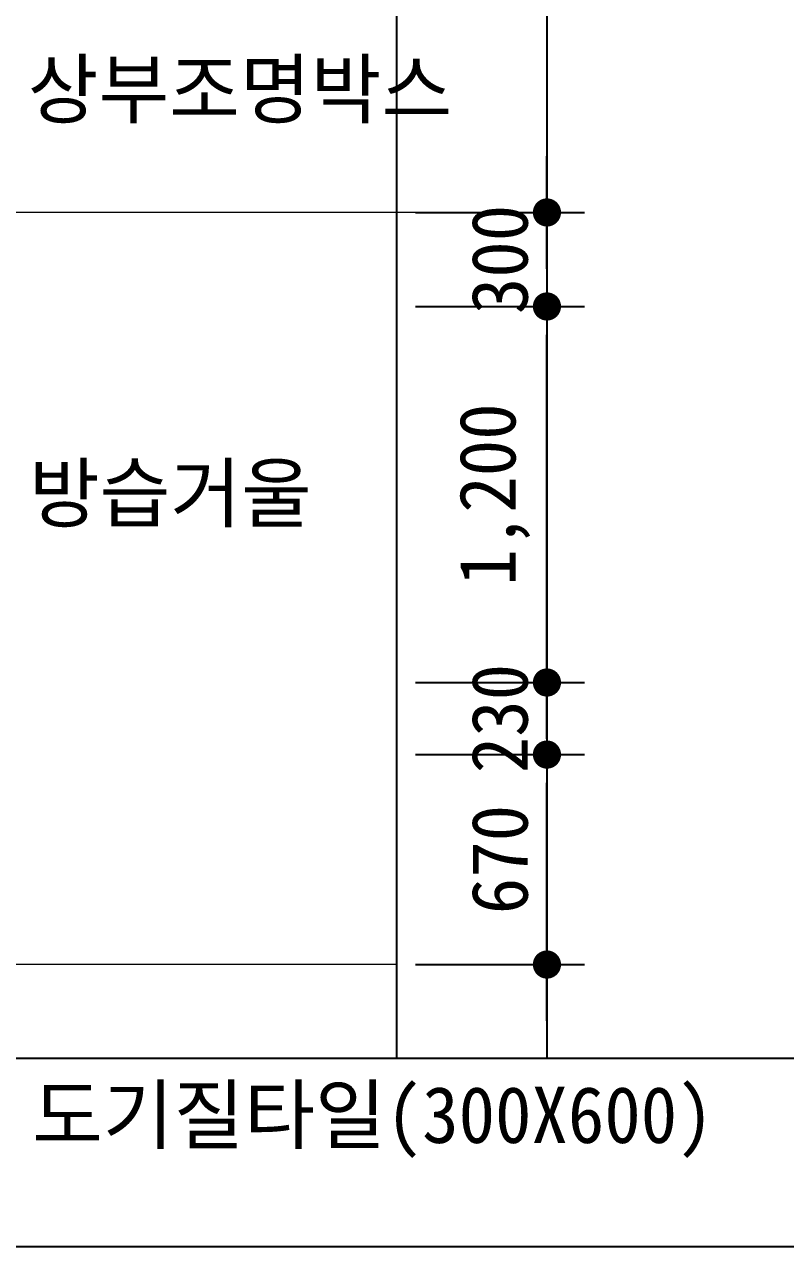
# Model space of a CAD drawing. Header units: millimetres. Extents: x -423835 to -174325, y -1379898 to -1311126.
# Drawn here: x -242520 to -240090, y -1371132 to -1367232 of the extents above; entities that cross this region are included whole.
import ezdxf
from ezdxf.enums import TextEntityAlignment as Align

# ---------------------------------------------------------------- set-up
doc = ezdxf.new("R2010")
doc.units = ezdxf.units.MM
doc.header["$LTSCALE"] = 100
doc.header["$MEASUREMENT"] = 0
doc.header["$PDSIZE"] = -10
doc.layers.get('0').update_dxf_attribs({"linetype": 'CONTINUOUS'})
doc.layers.get('Defpoints').update_dxf_attribs({"color": 153, "linetype": 'CONTINUOUS'})
doc.layers.add('A-DIMS', color=7, linetype='CONTINUOUS')
doc.layers.add('AA-TEX-3', color=3, linetype='CONTINUOUS')
doc.layers.add('A-MKXS-TEXT1', color=3, linetype='CONTINUOUS', lineweight=25)
doc.layers.add('A-XXXX-FIN2', color=6, linetype='CONTINUOUS', lineweight=20)
doc.layers.add('A-XXXX-NPLT', color=144, linetype='CONTINUOUS', lineweight=0, plot=False)
doc.styles.add('HY울릉도L', font='')
doc.styles.add('돋움체', font='')
doc.styles.get('HY울릉도L').set_extended_font_data('HYwulM')
doc.styles.get('돋움체').set_extended_font_data('DotumChe')
doc.dimstyles.new('CDIM', dxfattribs={"dimtxt": 3, "dimasz": 1.5, "dimexe": 2, "dimexo": 1, "dimgap": 1, "dimtad": 1, "dimdec": 0, "dimrnd": 0.5, "dimzin": 0, "dimdsep": 32, "dimlunit": 6, "dimtxsty": 'HY울릉도L', "dimblk1": '_CIDOT', "dimblk2": '_CIDOT', "dimsah": 1, "dimcen": 5.5, "dimclrd": 2, "dimclre": 2, "dimclrt": 7, "dimadec": 0, "dimazin": 0, "dimtfac": 1, "dimtdec": 0, "dimtix": 1, "dimtmove": 2, "dimatfit": 1, "dimldrblk": '_CIDOT', "dimfxl": 1, "dimtolj": 1, "dimtzin": 0, "dimlwd": -1, "dimarcsym": 0})

# ---------------------------------------------------------------- blocks, each defined once
blk = doc.blocks.new('_CIDOT')
at = {"color": 0, "linetype": 'ByBlock'}
blk.add_line((2, 0), (-1, 0), dxfattribs=at)
at = {"color": 0, "linetype": 'ByBlock', "const_width": 0.5}
blk.add_lwpolyline([(-0.25, 0, 1), (0.25, 0, 1)], format="xyb", close=True, dxfattribs=at)
blk = doc.blocks.new('*D732')
at = {"layer": 'A-DIMS', "lineweight": -2, "transparency": 16777216}
for p, q in [((-241271.7, -1369562.1), (-240731.7, -1369562.1)), ((-241271.7, -1370232.1), (-240731.7, -1370232.1))]:
    blk.add_line(p, q, dxfattribs=at)
at = {"layer": 'A-DIMS', "transparency": 16777216}
blk.add_line((-240851.7, -1370142.1), (-240851.7, -1369652.1), dxfattribs=at)
at = {"layer": 'Defpoints', "color": 0, "transparency": 16777216}
for p in [(-241331.7, -1369562.1), (-240851.7, -1369562.1), (-241331.7, -1370232.1)]:
    blk.add_point(p, dxfattribs=at)
at = {"layer": 'A-DIMS', "transparency": 16777216, "xscale": 90, "yscale": 90, "zscale": 90}
for p, rotation in [((-240851.7, -1369562.1), 90), ((-240851.7, -1370232.1), 270)]:
    blk.add_blockref('_CIDOT', p, dxfattribs=dict(at, rotation=rotation))
at = {"layer": 'A-DIMS', "color": 3, "transparency": 16777216, "insert": (-241001.8, -1369897.1), "char_height": 180, "attachment_point": 5, "rotation": 90, "style": '돋움체'}
blk.add_mtext('\\A1;670', dxfattribs=at)
blk = doc.blocks.new('*D787')
at = {"layer": 'A-DIMS', "lineweight": -2, "transparency": 16777216}
for p, q in [((-241271.7, -1368132.1), (-240731.7, -1368132.1)), ((-241271.7, -1369332.1), (-240731.7, -1369332.1))]:
    blk.add_line(p, q, dxfattribs=at)
at = {"layer": 'A-DIMS', "transparency": 16777216}
blk.add_line((-240851.7, -1369242.1), (-240851.7, -1368222.1), dxfattribs=at)
at = {"layer": 'Defpoints', "color": 0, "transparency": 16777216}
for p in [(-241331.7, -1368132.1), (-240851.7, -1368132.1), (-241331.7, -1369332.1)]:
    blk.add_point(p, dxfattribs=at)
at = {"layer": 'A-DIMS', "transparency": 16777216, "xscale": 90, "yscale": 90, "zscale": 90}
for p, rotation in [((-240851.7, -1368132.1), 90), ((-240851.7, -1369332.1), 270)]:
    blk.add_blockref('_CIDOT', p, dxfattribs=dict(at, rotation=rotation))
at = {"layer": 'A-DIMS', "color": 3, "transparency": 16777216, "insert": (-241018.8, -1368732.1), "char_height": 180, "attachment_point": 5, "rotation": 90, "style": '돋움체'}
blk.add_mtext('\\A1;1,200', dxfattribs=at)
blk = doc.blocks.new('*D785')
at = {"layer": 'A-DIMS', "transparency": 16777216}
for p, q in [((-240851.7, -1369242.1), (-240851.7, -1369152.1)), ((-240851.7, -1369332.1), (-240851.7, -1369562.1)), ((-240851.7, -1369652.1), (-240851.7, -1369742.1))]:
    blk.add_line(p, q, dxfattribs=at)
at = {"layer": 'A-DIMS', "lineweight": -2, "transparency": 16777216}
for p, q in [((-241271.7, -1369332.1), (-240731.7, -1369332.1)), ((-241271.7, -1369562.1), (-240731.7, -1369562.1))]:
    blk.add_line(p, q, dxfattribs=at)
at = {"layer": 'Defpoints', "color": 0, "transparency": 16777216}
for p in [(-241331.7, -1369332.1), (-241331.7, -1369562.1), (-240851.7, -1369562.1)]:
    blk.add_point(p, dxfattribs=at)
at = {"layer": 'A-DIMS', "transparency": 16777216, "xscale": 90, "yscale": 90, "zscale": 90}
for p, rotation in [((-240851.7, -1369332.1), 270), ((-240851.7, -1369562.1), 90)]:
    blk.add_blockref('_CIDOT', p, dxfattribs=dict(at, rotation=rotation))
at = {"layer": 'A-DIMS', "color": 3, "transparency": 16777216, "insert": (-241001.8, -1369447.1), "char_height": 180, "attachment_point": 5, "rotation": 90, "style": '돋움체'}
blk.add_mtext('\\A1;230', dxfattribs=at)
blk = doc.blocks.new('*D786')
at = {"layer": 'A-DIMS', "transparency": 16777216}
for p, q in [((-240851.7, -1367742.1), (-240851.7, -1367652.1)), ((-240851.7, -1367832.1), (-240851.7, -1368132.1)), ((-240851.7, -1368222.1), (-240851.7, -1368312.1))]:
    blk.add_line(p, q, dxfattribs=at)
at = {"layer": 'A-DIMS', "lineweight": -2, "transparency": 16777216}
for p, q in [((-241271.7, -1367832.1), (-240731.7, -1367832.1)), ((-241271.7, -1368132.1), (-240731.7, -1368132.1))]:
    blk.add_line(p, q, dxfattribs=at)
at = {"layer": 'Defpoints', "color": 0, "transparency": 16777216}
for p in [(-241331.7, -1367832.1), (-241331.7, -1368132.1), (-240851.7, -1368132.1)]:
    blk.add_point(p, dxfattribs=at)
at = {"layer": 'A-DIMS', "transparency": 16777216, "xscale": 90, "yscale": 90, "zscale": 90}
for p, rotation in [((-240851.7, -1367832.1), 270), ((-240851.7, -1368132.1), 90)]:
    blk.add_blockref('_CIDOT', p, dxfattribs=dict(at, rotation=rotation))
at = {"layer": 'A-DIMS', "color": 3, "transparency": 16777216, "insert": (-241001.8, -1367982.1), "char_height": 180, "attachment_point": 5, "rotation": 90, "style": '돋움체'}
blk.add_mtext('\\A1;300', dxfattribs=at)

msp = doc.modelspace()

# ---------------------------------------------------------------- linework, layer by layer
at = {"color": 3, "ltscale": 2}
msp.add_line((-272635.4, -1371132.1), (-228550.4, -1371132.1), dxfattribs=at)
at = {"layer": 'A-XXXX-FIN2'}
msp.add_line((-241331.7, -1370232.1), (-251931.7, -1370232.1), dxfattribs=at)
at = {"layer": 'A-XXXX-NPLT'}
msp.add_line((-241161.7, -1367832.1), (-252861.7, -1367832.1), dxfattribs=at)
at = {"layer": 'Defpoints'}
for p, q in [((-241331.7, -1365514.3), (-241331.7, -1370532.1)), ((-240851.7, -1365514.3), (-240851.7, -1370532.1)), ((-229030.4, -1370532.1), (-254592.9, -1370532.1))]:
    msp.add_line(p, q, dxfattribs=at)

# ---------------------------------------------------------------- texts
at = {"layer": 'A-MKXS-TEXT1', "style": '돋움체'}
for s, p in [('상부조명박스', (-242510, -1367438.8)), ('THK7 도기질타일(300X600)', (-243077.5, -1370711.5))]:
    msp.add_text(s, height=180, dxfattribs=at).set_placement(p, align=Align.MIDDLE_LEFT)
at = {"layer": 'AA-TEX-3', "style": '돋움체'}
msp.add_text('방습거울', height=180, dxfattribs=at).set_placement((-242506.2, -1368727.8), align=Align.MIDDLE_LEFT)

# ---------------------------------------------------------------- dimensions: what is measured, and where the dimension line sits
at = {"layer": 'A-DIMS'}
for base, p1, p2, angle, picture, middle in [((-240851.7, -1368132.1), (-241331.7, -1367832.1), (-241331.7, -1368132.1), 270, '*D786', (-241001.8, -1367982.1)), ((-240851.7, -1368132.1), (-241331.7, -1369332.1), (-241331.7, -1368132.1), 90, '*D787', (-241018.8, -1368732.1)), ((-240851.7, -1369562.1), (-241331.7, -1369332.1), (-241331.7, -1369562.1), 270, '*D785', (-241001.8, -1369447.1)), ((-240851.7, -1369562.1), (-241331.7, -1370232.1), (-241331.7, -1369562.1), 90, '*D732', (-241001.8, -1369897.1))]:
    dim = msp.add_linear_dim(base=base, p1=p1, p2=p2, angle=angle, dimstyle='CDIM', override={"dimscale": 60, "dimtxsty": '돋움체', "dimclrd": 256, "dimclre": 256, "dimclrt": 3}, dxfattribs=at)
    dim.commit()
    dim.dimension.update_dxf_attribs({"geometry": picture, "text_midpoint": middle})

doc.saveas('drawing.dxf')
